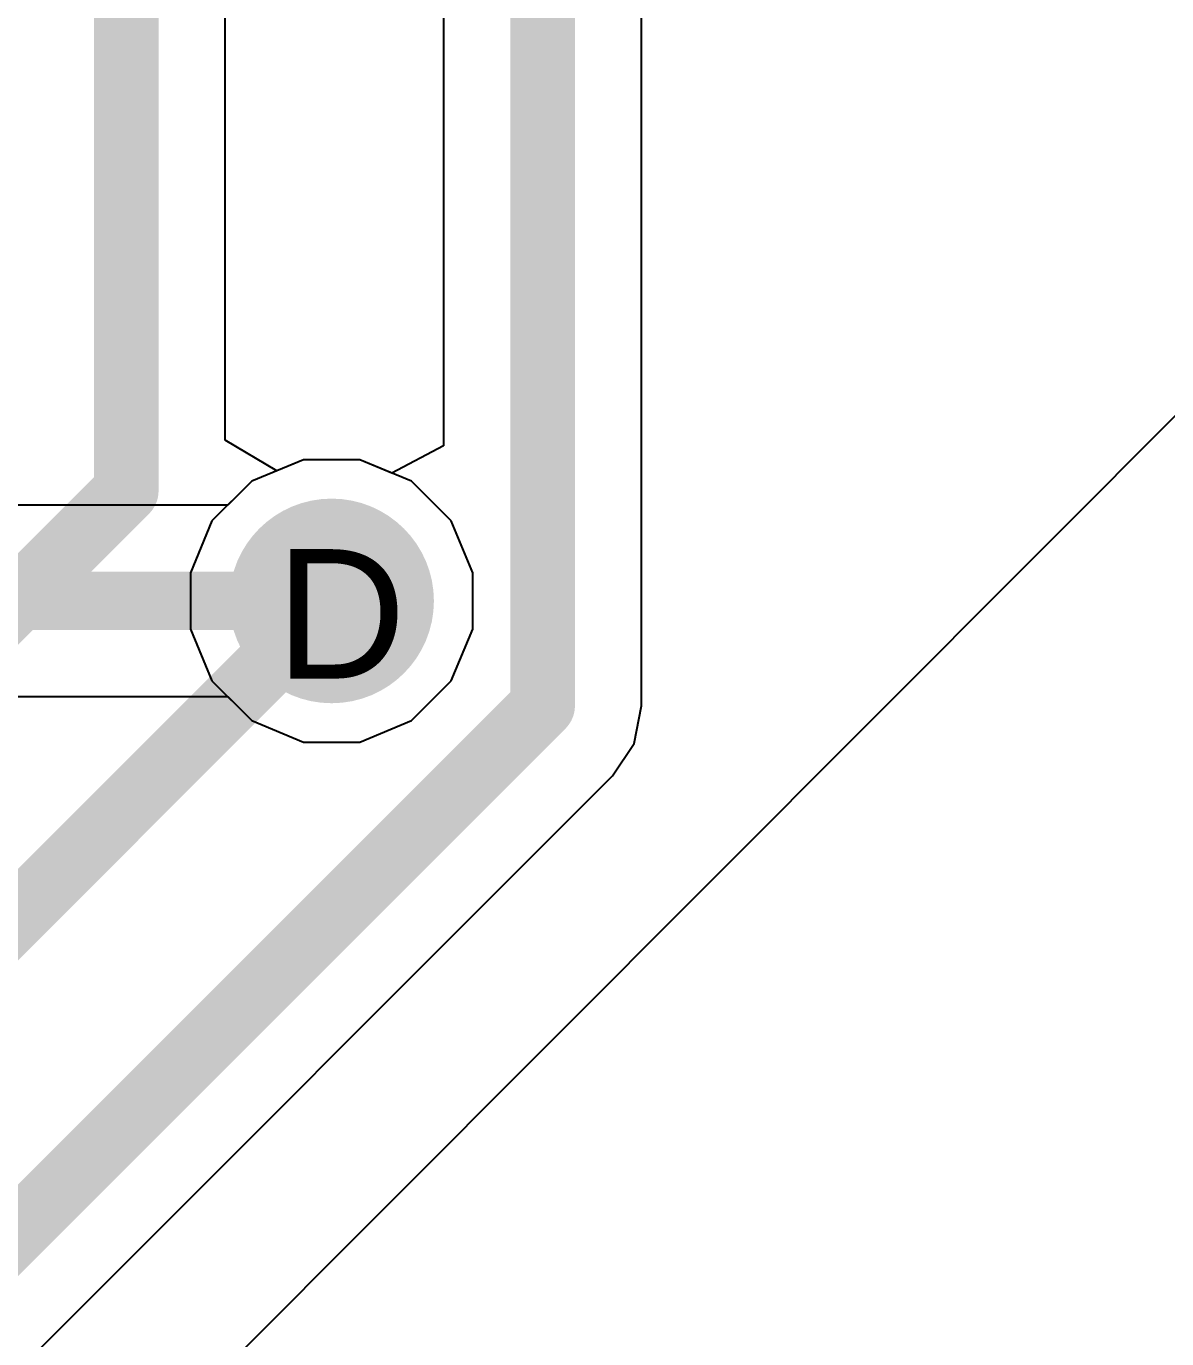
# Model space of a CAD drawing. Header units: inches. Extents: x 0 to 5401, y 0 to 5414.
# Drawn here: x 81.07 to 85.55, y 85.16 to 90.31 of the extents above; entities that cross this region are included whole.
import ezdxf

# ---------------------------------------------------------------- set-up
doc = ezdxf.new("R2010")
doc.units = ezdxf.units.IN
for name, color, linetype in [('Bottom Layer', 5, 'Continuous'), ('Bottom Solder', 6, 'Continuous'), ('Drill Drawing', 1, 'Continuous'), ('Layer 1', 16, 'Continuous'), ('Layer 2', 76, 'Continuous'), ('Top Layer', 1, 'Continuous'), ('Top Solder', 216, 'Continuous'), ('Via Holes', 16, 'Continuous')]:
    doc.layers.add(name, color=color, linetype=linetype)
doc.styles.add('Arial', font='', dxfattribs={"height": 0.2})
doc.styles.get('Arial').set_extended_font_data('Arial')

msp = doc.modelspace()

# ---------------------------------------------------------------- hatches: boundary and pattern name
at = {"layer": 'Bottom Layer'}
h = msp.add_hatch(color=5, dxfattribs=at)
edge = h.paths.add_edge_path()
edge.add_arc((82.2706127, 88.05521123999999), 0.2999994, 0, 360)
at = {"layer": 'Bottom Solder'}
h = msp.add_hatch(color=6, dxfattribs=at)
edge = h.paths.add_edge_path()
edge.add_arc((82.2706127, 88.05521123999999), 0.4015993999999999, 0, 360)
at = {"layer": 'Layer 1'}
h = msp.add_hatch(color=16, dxfattribs=at)
edge = h.paths.add_edge_path()
edge.add_arc((82.2706127, 88.05521123999999), 0.2999994, 0, 360)
at = {"layer": 'Layer 2'}
h = msp.add_hatch(color=76, dxfattribs=at)
edge = h.paths.add_edge_path()
edge.add_arc((82.2706127, 88.05521123999999), 0.2999994, 0, 360)
at = {"layer": 'Top Layer'}
h = msp.add_hatch(color=1, dxfattribs=at)
edge = h.paths.add_edge_path()
edge.add_arc((82.2706127, 88.05521123999999), 0.2999994, 0, 360)
at = {"layer": 'Top Solder'}
h = msp.add_hatch(color=216, dxfattribs=at)
edge = h.paths.add_edge_path()
edge.add_arc((82.2706127, 88.05521123999999), 0.4015993999999999, 0, 360)
at = {"layer": 'Via Holes'}
h = msp.add_hatch(color=7, dxfattribs=at)
edge = h.paths.add_edge_path()
edge.add_arc((82.2706127, 88.05521123999999), 0.1499997, 0, 360)

# ---------------------------------------------------------------- linework, layer by layer
at = {"layer": 'Bottom Layer'}
for p, q in [((83.48736159999999, 87.64381252), (83.48736159999999, 97.52039932)), ((82.71043148, 97.35949285999999), (82.71043148, 88.66436166)), ((81.85273952, 88.68630725999999), (81.85273952, 97.12208921999999)), ((82.05594205999999, 88.56593665999999), (81.85273952, 88.68630725999999)), ((82.71043148, 88.66436166), (82.50722893999999, 88.556846)), ((82.1604148, 88.60921064), (82.05594205999999, 88.56593665999999)), ((82.3808106, 88.60921064), (82.1604148, 88.60921064)), ((82.50722893999999, 88.556846), (82.3808106, 88.60921064)), ((83.45779092, 87.49515394), (83.48736159999999, 87.64381252)), ((83.3735823, 87.36912676), (83.45779092, 87.49515394)), ((79.50345288, 83.49899734), (83.3735823, 87.36912676))]:
    msp.add_line(p, q, dxfattribs=at)
for points in [[(83.09889654, 87.64381252, 0.254, 0.254, 0), (83.09889654, 97.52039932, 0.254, 0.254, 0)], [(81.46427446, 88.48746843999999, 0.254, 0.254, 0), (81.46427446, 97.12208921999999, 0.254, 0.254, 0)], [(77.91110909999999, 84.93430307999999, 0.254, 0.254, 0), (81.46427446, 88.48746843999999, 0.254, 0.254, 0)], [(78.48930453999999, 84.27390308, 0.254, 0.254, 0), (82.2706127, 88.05521123999999, 0.254, 0.254, 0)], [(79.09716718, 83.64208316, 0.254, 0.254, 0), (83.09889654, 87.64381252, 0.254, 0.254, 0)]]:
    msp.add_lwpolyline(points, format="xyseb", dxfattribs=at)
for points in [[(81.40077446, 88.48746843999999, 0.127, 0.127, 1), (81.52777446, 88.48746843999999, 0.127, 0.127, 1)], [(81.40077446, 88.48746843999999, 0.127, 0.127, 1), (81.52777446, 88.48746843999999, 0.127, 0.127, 1)], [(82.2071127, 88.05521123999999, 0.127, 0.127, 1), (82.33411269999999, 88.05521123999999, 0.127, 0.127, 1)], [(83.03539654, 87.64381252, 0.127, 0.127, 1), (83.16239654, 87.64381252, 0.127, 0.127, 1)], [(83.03539654, 87.64381252, 0.127, 0.127, 1), (83.16239654, 87.64381252, 0.127, 0.127, 1)]]:
    msp.add_lwpolyline(points, format="xyseb", close=True, dxfattribs=at)
at = {"layer": 'Layer 1'}
for p, q in [((82.1604148, 88.60921064), (81.95679824, 88.52486994)), ((82.3808106, 88.60921064), (82.1604148, 88.60921064)), ((82.58442715999999, 88.52486994), (82.3808106, 88.60921064)), ((81.95679824, 88.52486994), (81.80095399999999, 88.3690257)), ((82.7402714, 88.3690257), (82.58442715999999, 88.52486994)), ((81.80095399999999, 88.3690257), (81.71661329999999, 88.16540914)), ((82.8246121, 88.16540914), (82.7402714, 88.3690257)), ((81.71661329999999, 88.16540914), (81.71661329999999, 87.94501333999999)), ((82.8246121, 87.94501333999999), (82.8246121, 88.16540914)), ((81.71661329999999, 87.94501333999999), (81.80095399999999, 87.74139677999999)), ((82.7402714, 87.74139677999999), (82.8246121, 87.94501333999999)), ((81.80095399999999, 87.74139677999999), (81.95679824, 87.58555254)), ((82.58442715999999, 87.58555254), (82.7402714, 87.74139677999999)), ((81.95679824, 87.58555254), (82.1604148, 87.50121184)), ((82.3808106, 87.50121184), (82.58442715999999, 87.58555254)), ((82.1604148, 87.50121184), (82.3808106, 87.50121184))]:
    msp.add_line(p, q, dxfattribs=at)
at = {"layer": 'Layer 2'}
for p, q in [((82.1604148, 88.60921064), (81.95679824, 88.52486994)), ((82.3808106, 88.60921064), (82.1604148, 88.60921064)), ((82.58442715999999, 88.52486994), (82.3808106, 88.60921064)), ((81.95679824, 88.52486994), (81.80095399999999, 88.3690257)), ((82.7402714, 88.3690257), (82.58442715999999, 88.52486994)), ((81.80095399999999, 88.3690257), (81.71661329999999, 88.16540914)), ((82.8246121, 88.16540914), (82.7402714, 88.3690257)), ((81.71661329999999, 88.16540914), (81.71661329999999, 87.94501333999999)), ((82.8246121, 87.94501333999999), (82.8246121, 88.16540914)), ((81.71661329999999, 87.94501333999999), (81.80095399999999, 87.74139677999999)), ((82.7402714, 87.74139677999999), (82.8246121, 87.94501333999999)), ((81.80095399999999, 87.74139677999999), (81.95679824, 87.58555254)), ((82.58442715999999, 87.58555254), (82.7402714, 87.74139677999999)), ((81.95679824, 87.58555254), (82.1604148, 87.50121184)), ((82.3808106, 87.50121184), (82.58442715999999, 87.58555254)), ((82.1604148, 87.50121184), (82.3808106, 87.50121184))]:
    msp.add_line(p, q, dxfattribs=at)
at = {"layer": 'Top Layer'}
for p, q in [((82.1604148, 88.60921064), (81.95679824, 88.52486994)), ((82.3808106, 88.60921064), (82.1604148, 88.60921064)), ((82.58442715999999, 88.52486994), (82.3808106, 88.60921064)), ((81.95679824, 88.52486994), (81.86265567999999, 88.43072738)), ((82.7402714, 88.3690257), (82.58442715999999, 88.52486994)), ((81.86265567999999, 88.43072738), (79.57898232, 88.43072738)), ((82.8246121, 88.16540914), (82.7402714, 88.3690257)), ((82.8246121, 87.94501333999999), (82.8246121, 88.16540914)), ((82.7402714, 87.74139677999999), (82.8246121, 87.94501333999999)), ((82.58442715999999, 87.58555254), (82.7402714, 87.74139677999999)), ((78.23890372, 87.6796951), (81.86265567999999, 87.6796951)), ((81.86265567999999, 87.6796951), (81.95679824, 87.58555254)), ((81.95679824, 87.58555254), (82.1604148, 87.50121184)), ((82.3808106, 87.50121184), (82.58442715999999, 87.58555254)), ((82.1604148, 87.50121184), (82.3808106, 87.50121184))]:
    msp.add_line(p, q, dxfattribs=at)
msp.add_lwpolyline([(78.23890372, 88.05521123999999, 0.2286, 0.2286, 0), (82.2706127, 88.05521123999999, 0.2286, 0.2286, 0)], format="xyseb", dxfattribs=at)
msp.add_lwpolyline([(82.2134627, 88.05521123999999, 0.1143, 0.1143, 1), (82.3277627, 88.05521123999999, 0.1143, 0.1143, 1)], format="xyseb", close=True, dxfattribs=at)
at = {"layer": 'Top Solder'}
msp.add_line((3.1150687, 6.16167424), (5401.268476079999, 5414.31747462), dxfattribs=at)

# ---------------------------------------------------------------- texts
at = {"layer": 'Drill Drawing', "style": 'Arial'}
msp.add_text('D', height=0.508, dxfattribs=at).set_placement((82.05053439999999, 87.75049505999999))

doc.saveas('drawing.dxf')
